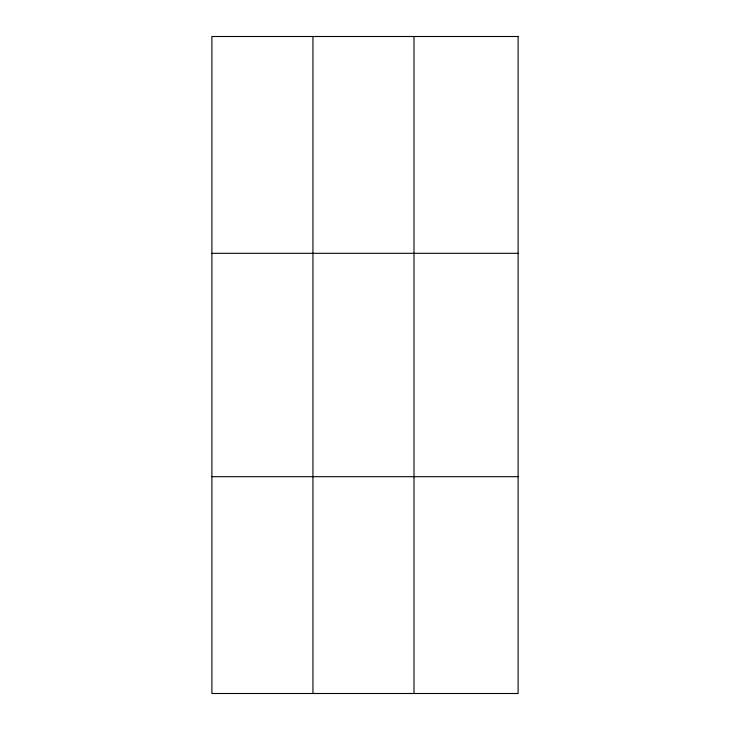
<?xml version="1.0" encoding="UTF-8"?>
<svg xmlns="http://www.w3.org/2000/svg" width="730" height="730" viewBox="0 0 730 730"><rect width="100%" height="100%" fill="white"/><g stroke="black" fill="none" stroke-linecap="round" stroke-linejoin="round"><path stroke-width="1.09" d="M312.942 36.5L312.942 693.5M413.992 36.5L413.992 693.5M211.892 253.31L518.108 253.31M211.892 476.69L518.108 476.69M518.108 36.5L518.108 693.5L211.892 693.5L211.892 36.5L518.108 36.5"/></g></svg>
